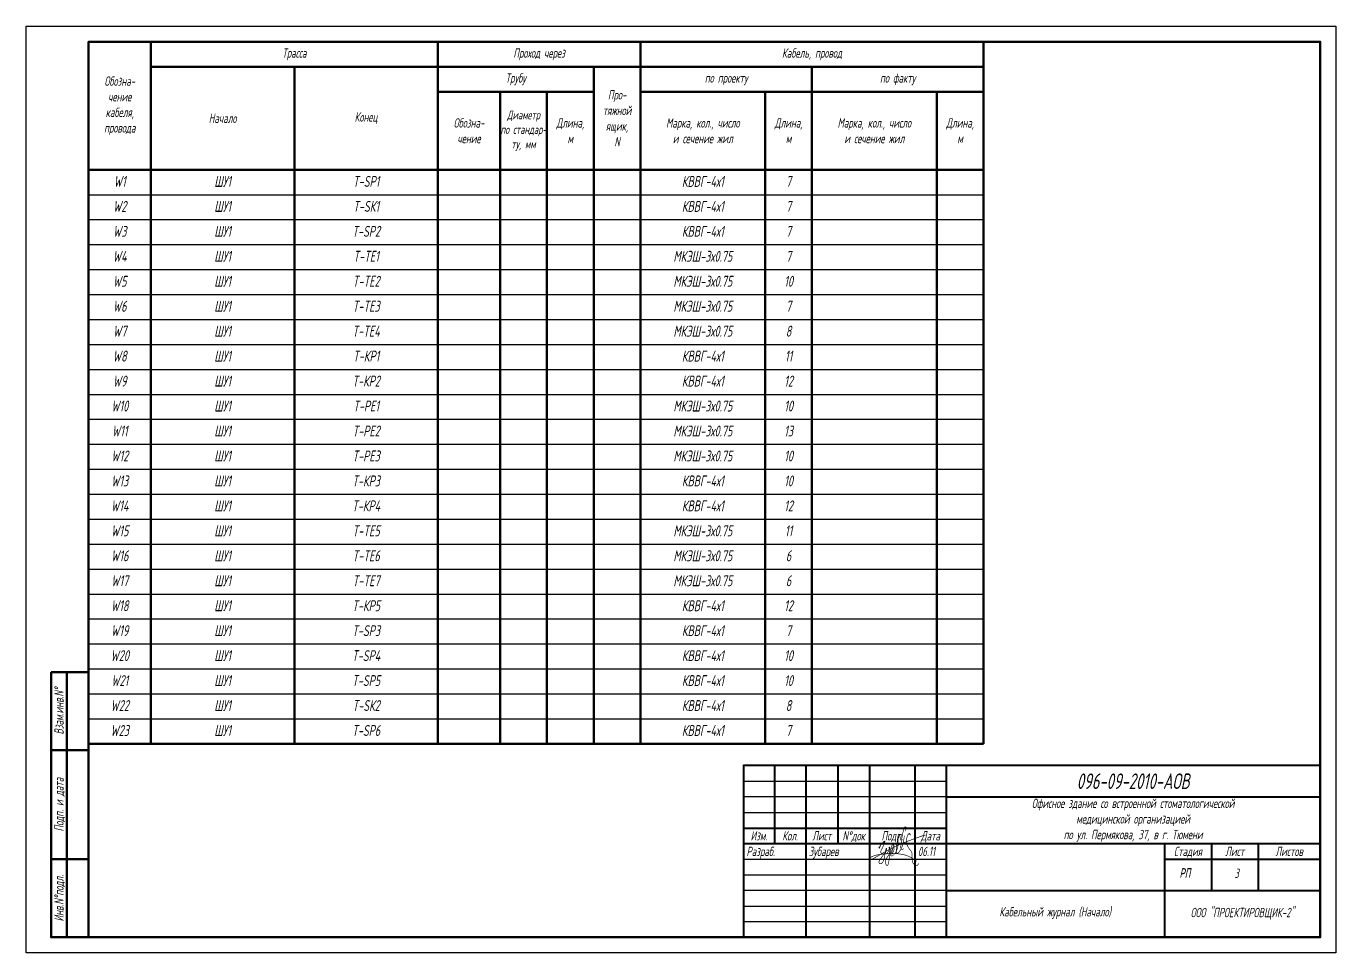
# Model space of a CAD drawing. Extents: x 37 to 1092, y -2983 to -601.
# Drawn here: x 37.2 to 457.2, y -1790.8 to -1493.8 of the extents above; entities that cross this region are included whole.
import ezdxf
from ezdxf.enums import TextEntityAlignment as Align

# ---------------------------------------------------------------- set-up
doc = ezdxf.new("R2010")
doc.units = 0
doc.layers.add('FORMAT', color=134, linetype='Continuous')
doc.layers.add('TEXT', color=4, linetype='Continuous')
doc.layers.add('TABLE', color=7, linetype='Continuous', lineweight=50)
doc.styles.add('R2_5', font='romant.shx', dxfattribs={"width": 0.65, "oblique": 12, "height": 2.5})
doc.styles.get("Standard").update_dxf_attribs({"font": 'romant.shx', "width": 0.65, "oblique": 12})

# ---------------------------------------------------------------- blocks, each defined once
blk = doc.blocks.new('SIGNATURE_ZAM')
for points in [[(21.63, 1.74, 0, 0.3, 0), (21.41, 2, 0.5, 0.4, 0), (20.66, 2.56, 0.4, 0.3, 0), (19.71, 3.18, 0.3, 0.3, 0), (18.93, 3.63, 0.3, 0.3, 0), (17.95, 4.15, 0.3, 0.3, 0), (17.02, 4.52, 0.3, 0.3, 0), (16.01, 4.84, 0.3, 0.3, 0), (14.87, 5.09, 0.3, 0.3, 0), (14.18, 5.17, 0.3, 0.3, 0), (12.97, 5.35, 0.3, 0.3, 0), (12.1, 5.39, 0.3, 0.3, 0), (10.75, 5.42, 0.3, 0.3, 0), (8.45, 5.39, 0.3, 0.3, 0), (7.01, 5.3, 0.3, 0.3, 0), (5.61, 5.15, 0.3, 0.3, 0), (3.99, 4.93, 0.3, 0.3, 0), (3.1, 4.74, 0.3, 0.3, 0), (2.31, 4.53, 0.3, 0.3, 0), (1.18, 4.12, 0.3, 0.3, 0), (0.23, 3.57, 0.3, 0.3, 0), (0, 3.18, 0.3, 0.3, 0), (0.13, 2.88, 0.3, 0.3, 0), (0.47, 2.76, 0.3, 0.3, 0), (1.07, 2.83, 0.3, 0.3, 0), (1.79, 3.23, 0.3, 0.3, 0), (3.21, 4.01, 0.3, 0.3, 0), (4.43, 4.73, 0.3, 0.3, 0), (5.48, 5.38, 0.3, 0.3, 0), (6.5, 5.92, 0.3, 0.3, 0), (7.86, 6.7, 0.3, 0.3, 0), (9.42, 7.51, 0.3, 0.3, 0), (10.27, 7.91, 0.3, 0.3, 0), (11.64, 8.6, 0.3, 0.3, 0), (13.37, 9.45, 0.3, 0.3, 0), (14.97, 10.11, 0.3, 0.3, 0), (16.22, 10.61, 0.3, 0.3, 0), (17.79, 11.23, 0.3, 0.3, 0), (19.55, 11.88, 0.3, 0.3, 0), (21.06, 12.47, 0.3, 0.3, 0), (22.87, 13.11, 0.3, 0.3, 0), (24.2, 13.56, 0.3, 0.3, 0), (25.02, 13.79, 0.3, 0.3, 0), (25.7, 13.91, 0.3, 0.3, 0)], [(4.66, 7.86, 0.5, 0.6, 0), (4.4, 8.12, 0.6, 0.6, 0), (4.64, 8.66, 0.4, 0.3, 0), (5.21, 9.54, 0.3, 0.3, 0), (5.95, 10.37, 0.3, 0.4, 0), (6.39, 10.75, 0.4, 0.4, 0), (6.67, 11.05, 0.4, 0.3, 0), (6.79, 11.12, 0.4, 0.4, 0), (6.92, 11.12, 0.4, 0.4, 0), (6.95, 10.98, 0.4, 0.4, 0), (6.85, 10.68, 0.4, 0.4, 0), (6.7, 10.21, 0.4, 0.3, 0), (6.54, 9.79, 0.3, 0.3, 0), (6.32, 9.15, 0.3, 0.3, 0), (6, 8.4, 0.3, 0.3, 0), (5.75, 7.82, 0.3, 0.3, 0), (5.45, 7.26, 0.3, 0.3, 0), (5.23, 6.81, 0.3, 0.3, 0), (5.09, 6.42, 0.3, 0.3, 0), (5.07, 6.17, 0.3, 0.3, 0), (5.07, 5.92, 0.3, 0.3, 0), (5.21, 5.76, 0.3, 0.3, 0), (5.44, 5.65, 0.3, 0.3, 0), (5.89, 5.46, 0.3, 0.3, 0), (6.36, 5.25, 0.3, 0.3, 0), (6.62, 5.05, 0.3, 0.3, 0), (6.79, 4.69, 0.3, 0.3, 0), (6.81, 4.14, 0.3, 0.3, 0), (6.77, 3.65, 0.3, 0.3, 0), (6.62, 3.01, 0.3, 0.3, 0), (6.35, 2.28, 0.3, 0.3, 0), (6.07, 1.62, 0.3, 0.3, 0), (5.79, 1.2, 0.3, 0.3, 0), (5.33, 0.83, 0.3, 0.3, 0), (5.16, 0.77, 0.3, 0.3, 0), (5.02, 0.75, 0.3, 0.3, 0), (4.82, 0.75, 0.3, 0.3, 0), (4.64, 0.82, 0.3, 0.3, 0), (4.41, 1, 0.3, 0.3, 0), (4.28, 1.23, 0.3, 0.3, 0), (4.23, 1.42, 0.3, 0.3, 0), (4.27, 1.77, 0.3, 0.3, 0), (4.5, 2.24, 0.3, 0.3, 0), (4.76, 2.68, 0.3, 0.3, 0), (5.21, 3.34, 0.3, 0.3, 0), (5.68, 3.99, 0.3, 0.3, 0), (6, 4.41, 0.3, 0.3, 0), (6.32, 4.89, 0.3, 0.3, 0), (6.77, 5.47, 0.3, 0.3, 0), (7.1, 5.87, 0.3, 0.3, 0), (7.35, 6.22, 0.3, 0.3, 0), (7.58, 6.73, 0.3, 0.3, 0), (7.77, 7.25, 0.3, 0.3, 0), (7.83, 7.53, 0.3, 0.3, 0), (7.83, 7.66, 0.3, 0.3, 0), (7.74, 7.78, 0.3, 0.3, 0), (7.64, 7.8, 0.3, 0.3, 0), (7.51, 7.78, 0.3, 0.3, 0), (7.44, 7.68, 0.3, 0.3, 0), (7.44, 7.51, 0.3, 0.3, 0), (7.4, 7.18, 0.3, 0.3, 0), (7.38, 6.87, 0.3, 0.3, 0), (7.36, 6.53, 0.3, 0.3, 0), (7.33, 5.75, 0.3, 0.3, 0), (7.37, 5.41, 0.3, 0.3, 0), (7.44, 5.25, 0.3, 0.3, 0), (7.59, 5.21, 0.3, 0.3, 0), (7.74, 5.27, 0.3, 0.3, 0), (7.87, 5.4, 0.3, 0.3, 0), (8.16, 5.74, 0.3, 0.3, 0), (8.48, 6.21, 0.3, 0.3, 0), (8.73, 6.65, 0.3, 0.3, 0), (8.95, 7.14, 0.3, 0.3, 0), (9.11, 7.57, 0.3, 0.3, 0), (9.2, 7.91, 0.3, 0.3, 0), (9.23, 8.18, 0.3, 0.3, 0), (9.21, 8.38, 0.3, 0.3, 0), (9.08, 8.42, 0.3, 0.3, 0), (8.98, 8.42, 0.3, 0.3, 0), (8.91, 8.36, 0.3, 0.3, 0), (8.91, 8.24, 0.3, 0.3, 0), (8.92, 8.06, 0.3, 0.3, 0), (8.94, 7.78, 0.3, 0.3, 0), (8.98, 6.56, 0.3, 0.3, 0), (8.99, 5.78, 0.3, 0.3, 0), (9, 4.69, 0.3, 0.3, 0), (9.01, 4.06, 0.3, 0.3, 0), (8.97, 3.25, 0.3, 0.3, 0), (8.86, 2.29, 0.3, 0.3, 0), (8.77, 1.79, 0.3, 0.3, 0), (8.69, 1.36, 0.3, 0.3, 0), (8.55, 0.71, 0.3, 0.3, 0), (8.37, 0.26, 0.3, 0.3, 0), (8.28, 0.1, 0.3, 0.3, 0), (8.09, -0.01, 0.3, 0.3, 0), (7.87, 0.01, 0.3, 0.3, 0), (7.66, 0.18, 0.3, 0.3, 0), (7.38, 0.62, 0.3, 0.3, 0), (7.24, 1.14, 0.3, 0.3, 0), (7.22, 1.86, 0.3, 0.3, 0), (7.38, 2.55, 0.3, 0.3, 0), (7.89, 3.52, 0.3, 0.3, 0), (8.44, 4.36, 0.3, 0.3, 0), (8.81, 5, 0.3, 0.3, 0), (9.43, 5.87, 0.3, 0.3, 0), (9.96, 6.64, 0.3, 0.3, 0), (10.39, 7.29, 0.3, 0.3, 0), (10.49, 7.55, 0.3, 0.3, 0), (10.58, 7.8, 0.3, 0.3, 0), (10.65, 8.1, 0.3, 0.3, 0), (10.59, 7.34, 0.3, 0.3, 0), (10.48, 6.87, 0.3, 0.3, 0), (10.27, 6.38, 0.3, 0.3, 0), (10.16, 6.07, 0.3, 0.3, 0), (10.03, 5.77, 0.3, 0.3, 0), (9.9, 5.5, 0.3, 0.3, 0), (9.9, 5.29, 0.3, 0.3, 0), (10.07, 5.16, 0.3, 0.3, 0), (10.29, 5.29, 0.3, 0.3, 0), (10.42, 5.54, 0.3, 0.3, 0), (10.67, 5.99, 0.3, 0.3, 0), (10.81, 6.25, 0.3, 0.3, 0), (11.03, 6.73, 0.3, 0.3, 0), (11.19, 7.24, 0.3, 0.3, 0), (11.22, 7.91, 0.3, 0.3, 0), (11.16, 8.81, 0.3, 0.3, 0), (11.11, 9.12, 0.3, 0.3, 0), (10.88, 9.49, 0.3, 0.3, 0), (10.63, 9.63, 0.3, 0.3, 0), (10.49, 9.63, 0.3, 0.3, 0), (10.33, 9.35, 0.3, 0.3, 0), (10.07, 8.79, 0.3, 0.3, 0), (9.79, 8.02, 0.3, 0.3, 0), (9.7, 7.49, 0.3, 0.3, 0), (9.63, 6.96, 0.3, 0.3, 0), (9.58, 6.45, 0.3, 0.3, 0), (9.51, 5.73, 0.3, 0.3, 0), (9.49, 5.07, 0.3, 0.3, 0), (9.58, 4.7, 0.3, 0.3, 0), (9.84, 4.42, 0.3, 0.3, 0), (10.2, 4.33, 0.3, 0.3, 0), (10.63, 4.5, 0.3, 0.3, 0), (11.03, 4.88, 0.3, 0.3, 0), (11.4, 5.26, 0.3, 0.3, 0), (11.92, 5.96, 0.3, 0.3, 0), (12.24, 6.59, 0.3, 0.3, 0), (12.58, 7.38, 0.3, 0.3, 0), (12.87, 8.46, 0.3, 0.3, 0), (13.01, 9.54, 0.3, 0.3, 0), (13.09, 9.73, 0.3, 0.3, 0), (13.02, 10.8, 0.3, 0.3, 0), (13.02, 11.81, 0.3, 0.3, 0), (13.12, 12.93, 0.3, 0.3, 0), (13.15, 13.75, 0.3, 0.3, 0), (13.32, 14.31, 0.3, 0.3, 0), (13.71, 14.32, 0.3, 0.3, 0), (13.68, 13.74, 0.3, 0.3, 0), (13.37, 12.86, 0.3, 0.3, 0), (12.92, 12.19, 0.3, 0.3, 0), (12.67, 10.92, 0.3, 0.3, 0), (12.47, 9.68, 0.3, 0.3, 0), (12.38, 8.9, 0.3, 0.3, 0), (12.28, 7.9, 0.3, 0.3, 0), (12.21, 7.05, 0.3, 0.3, 0), (12.19, 6.23, 0.3, 0.3, 0), (12.29, 5.82, 0.3, 0.3, 0), (12.49, 5.58, 0.3, 0.3, 0), (12.7, 5.54, 0.3, 0.3, 0), (12.99, 5.65, 0.3, 0.3, 0), (13.35, 6.04, 0.3, 0.3, 0), (13.71, 6.52, 0.3, 0.3, 0), (14.11, 7.07, 0.3, 0.3, 0), (14.64, 8.08, 0.3, 0.3, 0), (15.02, 8.94, 0.3, 0.3, 0), (15.29, 9.8, 0.3, 0.3, 0), (15.52, 11.13, 0.3, 0.3, 0), (15.68, 12.11, 0.3, 0.2, 0), (15.9, 13.28, 0.2, 0, 0), (16.06, 14.19, 0, 0, 0)], [(16.36, 15.4, 0, 0.3, 0), (16.57, 16.45, 0.3, 0.4, 0), (16.7, 17.18, 0.4, 0.5, 0), (16.6, 17.53, 0.5, 0.5, 0), (16.22, 17.58, 0.5, 0.5, 0), (15.99, 17.32, 0.5, 0.3, 0), (15.72, 16.75, 0.3, 0.3, 0), (15.47, 15.94, 0.3, 0.3, 0), (15.19, 14.91, 0.3, 0.3, 0), (14.95, 13.64, 0.3, 0.3, 0), (14.75, 12.57, 0.3, 0.3, 0), (14.58, 11.4, 0.3, 0.3, 0), (14.43, 10.25, 0.3, 0.3, 0), (14.29, 9.09, 0.3, 0.3, 0), (14.25, 8.25, 0.3, 0.3, 0), (14.38, 7.54, 0.3, 0.3, 0), (14.78, 7.19, 0.3, 0.3, 0), (15.16, 7.33, 0.3, 0.2, 0), (15.53, 7.71, 0.2, 0, 0), (15.87, 8.04, 0, 0, 0)], [(18.55, 13.68, 0, 0.5, 0), (18.51, 14.26, 0.5, 0.5, 0), (18.29, 14.58, 0.5, 0.4, 0), (17.89, 14.46, 0.4, 0.3, 0), (17.47, 13.95, 0.3, 0.3, 0), (17.17, 13.15, 0.3, 0.3, 0), (16.92, 12.14, 0.3, 0.3, 0), (16.84, 11.18, 0.3, 0.3, 0), (16.89, 10.26, 0.3, 0.3, 0), (17.07, 9.5, 0.3, 0.3, 0), (17.48, 8.72, 0.3, 0.3, 0), (17.96, 7.88, 0.3, 0.3, 0), (18.46, 7.22, 0.3, 0.3, 0), (18.9, 6.66, 0.3, 0.3, 0), (19.26, 6.05, 0.3, 0.3, 0), (19.41, 5.46, 0.3, 0.3, 0), (19.43, 4.61, 0.3, 0.3, 0), (19.35, 3.71, 0.3, 0.3, 0), (19.4, 2.92, 0.3, 0.3, 0), (19.62, 2.02, 0.3, 0.3, 0), (19.71, 1.49, 0.3, 0.3, 0), (19.83, 1.18, 0.3, 0.3, 0), (20.11, 0.82, 0.3, 0.3, 0), (20.55, 0.24, 0.3, 0.3, 0), (21.1, -0.09, 0.3, 0.3, 0), (21.56, -0.09, 0.3, 0.3, 0), (21.9, 0.11, 0.3, 0.3, 0), (22.11, 0.33, 0.3, 0.3, 0), (22.31, 0.6, 0.3, 0.3, 0), (22.37, 0.82, 0.3, 0.3, 0), (22.32, 0.95, 0, 0, 0)]]:
    blk.add_lwpolyline(points, format="xyseb")

msp = doc.modelspace()

# ---------------------------------------------------------------- linework, layer by layer
for p, q in [((57.2, -1547.82), (344.2, -1547.82)), ((57.2, -1555.82), (344.2, -1555.82)), ((57.2, -1563.82), (344.2, -1563.82)), ((57.2, -1571.82), (344.2, -1571.82)), ((57.2, -1579.82), (344.2, -1579.82)), ((57.2, -1587.82), (344.2, -1587.82)), ((57.2, -1595.82), (344.2, -1595.82)), ((57.2, -1603.82), (344.2, -1603.82)), ((57.2, -1611.82), (344.2, -1611.82)), ((57.2, -1619.82), (344.2, -1619.82)), ((57.2, -1627.82), (344.2, -1627.82)), ((57.2, -1635.82), (344.2, -1635.82)), ((57.2, -1643.82), (344.2, -1643.82)), ((57.2, -1651.82), (344.2, -1651.82)), ((57.2, -1659.82), (344.2, -1659.82)), ((57.2, -1667.82), (344.2, -1667.82)), ((57.2, -1675.82), (344.2, -1675.82)), ((57.2, -1683.82), (344.2, -1683.82)), ((57.2, -1691.82), (344.2, -1691.82)), ((57.2, -1699.82), (344.2, -1699.82)), ((57.2, -1707.82), (344.2, -1707.82)), ((57.2, -1715.82), (344.2, -1715.82))]:
    msp.add_line(p, q)
at = {"layer": 'FORMAT', "lineweight": 50}
for p, q in [((50.2, -1700.82), (50.2, -1785.82)), ((57.2, -1725.82), (45.2, -1725.82)), ((57.2, -1760.82), (45.2, -1760.82))]:
    msp.add_line(p, q, dxfattribs=at)
at = {"layer": 'FORMAT', "lineweight": 40}
for p, q in [((277.2, -1730.82), (277.2, -1755.82)), ((287.2, -1730.82), (287.2, -1785.82)), ((297.51, -1730.82), (297.51, -1755.82)), ((307.7, -1730.82), (307.7, -1785.82)), ((322.2, -1730.82), (322.2, -1785.82)), ((332.2, -1730.82), (332.2, -1785.82)), ((332.2, -1740.82), (452.2, -1740.82)), ((267.2, -1750.82), (332.2, -1750.82)), ((267.2, -1755.82), (452.2, -1755.82)), ((402.28, -1755.82), (402.28, -1785.82)), ((417.28, -1755.82), (417.28, -1770.82)), ((432.28, -1755.82), (432.28, -1770.82)), ((402.28, -1760.82), (452.2, -1760.82)), ((332.2, -1770.82), (452.2, -1770.82))]:
    msp.add_line(p, q, dxfattribs=at)
at = {"layer": 'FORMAT', "lineweight": -3}
for p, q in [((267.2, -1735.82), (332.2, -1735.82)), ((332.2, -1740.82), (267.2, -1740.82)), ((267.2, -1745.82), (332.2, -1745.82)), ((267.2, -1760.82), (332.2, -1760.82)), ((267.2, -1765.82), (332.2, -1765.82)), ((332.2, -1770.82), (267.2, -1770.82)), ((267.2, -1775.82), (332.2, -1775.82)), ((267.2, -1780.82), (332.2, -1780.82))]:
    msp.add_line(p, q, dxfattribs=at)
at = {"layer": 'FORMAT'}
msp.add_lwpolyline([(37.2, -1493.82), (457.2, -1493.82), (457.2, -1790.82), (37.2, -1790.82)], close=True, dxfattribs=at)
at = {"layer": 'FORMAT', "lineweight": 50}
for points in [[(57.2, -1785.82), (57.2, -1498.82), (452.2, -1498.82), (452.2, -1785.82)], [(45.2, -1700.82), (57.2, -1700.82), (57.2, -1785.82), (45.2, -1785.82)]]:
    msp.add_lwpolyline(points, close=True, dxfattribs=at)
at = {"layer": 'FORMAT', "lineweight": 40}
msp.add_lwpolyline([(267.2, -1785.82), (452.2, -1785.82), (452.2, -1730.82), (267.2, -1730.82)], close=True, dxfattribs=at)
at = {"layer": 'TABLE'}
for p, q in [((57.2, -1498.82), (344.2, -1498.82)), ((57.2, -1539.82), (57.2, -1498.82)), ((77.2, -1539.82), (77.2, -1498.82)), ((169.2, -1539.82), (169.2, -1498.82)), ((234.2, -1539.82), (234.2, -1498.82)), ((344.2, -1539.82), (344.2, -1498.82)), ((77.2, -1506.82), (344.2, -1506.82)), ((123.2, -1539.82), (123.2, -1506.82)), ((219.2, -1539.82), (219.2, -1506.82)), ((289.2, -1539.82), (289.2, -1506.82)), ((169.2, -1514.82), (219.2, -1514.82)), ((189.2, -1539.82), (189.2, -1514.82)), ((204.2, -1539.82), (204.2, -1514.82)), ((234.2, -1514.82), (344.2, -1514.82)), ((274.2, -1539.82), (274.2, -1514.82)), ((329.2, -1539.82), (329.2, -1514.82)), ((57.2, -1539.82), (57.2, -1723.82)), ((57.2, -1539.82), (344.2, -1539.82)), ((77.2, -1539.82), (77.2, -1723.82)), ((123.2, -1539.82), (123.2, -1723.82)), ((169.2, -1539.82), (169.2, -1723.82)), ((189.2, -1539.82), (189.2, -1723.82)), ((204.2, -1539.82), (204.2, -1723.82)), ((219.2, -1539.82), (219.2, -1723.82)), ((234.2, -1539.82), (234.2, -1723.82)), ((274.2, -1539.82), (274.2, -1723.82)), ((289.2, -1539.82), (289.2, -1723.82)), ((329.2, -1539.82), (329.2, -1723.82)), ((344.2, -1539.82), (344.2, -1723.82)), ((57.2, -1723.82), (344.2, -1723.82))]:
    msp.add_line(p, q, dxfattribs=at)

# ---------------------------------------------------------------- block references
at = {"layer": 'FORMAT', "xscale": 0.7, "yscale": 0.7, "zscale": 0.7}
msp.add_blockref('SIGNATURE_ZAM', (307.7, -1762.82), dxfattribs=at)

# ---------------------------------------------------------------- texts
at = {"char_height": 3.5, "attachment_point": 2, "line_spacing_factor": 1.371429}
for s, insert, width in [('W1', (67.2, -1541.82), 18), ('ШУ1', (100.2, -1541.82), 44), ('T-SP1', (146.2, -1541.82), 45), ('КВВГ-4х1', (254.2, -1541.82), 38), ('7', (281.7, -1541.82), 13), ('ШУ1', (100.2, -1549.82), 44), ('W2', (67.2, -1549.82), 18), ('T-SК1', (146.2, -1549.82), 45), ('КВВГ-4х1', (254.2, -1549.82), 38), ('7', (281.7, -1549.82), 13), ('W3', (67.2, -1557.82), 18), ('ШУ1', (100.2, -1557.82), 44), ('T-SP2', (146.2, -1557.82), 45), ('КВВГ-4х1', (254.2, -1557.82), 38), ('7', (281.7, -1557.82), 13), ('W4', (67.2, -1565.82), 18), ('ШУ1', (100.2, -1565.82), 44), ('T-TE1', (146.2, -1565.82), 45), ('МКЭШ-3х0.75', (254.2, -1565.82), 38), ('7', (281.7, -1565.82), 13), ('W5', (67.2, -1573.82), 18), ('ШУ1', (100.2, -1573.82), 44), ('T-TE2', (146.2, -1573.82), 45), ('МКЭШ-3х0.75', (254.2, -1573.82), 38), ('10', (281.7, -1573.82), 13), ('W6', (67.2, -1581.82), 18), ('ШУ1', (100.2, -1581.82), 44), ('T-TE3', (146.2, -1581.82), 45), ('МКЭШ-3х0.75', (254.2, -1581.82), 38), ('7', (281.7, -1581.82), 13), ('W7', (67.2, -1589.82), 18), ('ШУ1', (100.2, -1589.82), 44), ('T-TE4', (146.2, -1589.82), 45), ('МКЭШ-3х0.75', (254.2, -1589.82), 38), ('8', (281.7, -1589.82), 13), ('W8', (67.2, -1597.82), 18), ('ШУ1', (100.2, -1597.82), 44), ('T-КР1', (146.2, -1597.82), 45), ('КВВГ-4х1', (254.2, -1597.82), 38), ('11', (281.7, -1597.82), 13), ('W9', (67.2, -1605.82), 18), ('ШУ1', (100.2, -1605.82), 44), ('T-КР2', (146.2, -1605.82), 45), ('КВВГ-4х1', (254.2, -1605.82), 38), ('12', (281.7, -1605.82), 13), ('W10', (67.2, -1613.82), 18), ('ШУ1', (100.2, -1613.82), 44), ('T-PE1', (146.2, -1613.82), 45), ('МКЭШ-3х0.75', (254.2, -1613.82), 38), ('10', (281.7, -1613.82), 13), ('W11', (67.2, -1621.82), 18), ('ШУ1', (100.2, -1621.82), 44), ('T-PE2', (146.2, -1621.82), 45), ('МКЭШ-3х0.75', (254.2, -1621.82), 38), ('13', (281.7, -1621.82), 13), ('W12', (67.2, -1629.82), 18), ('ШУ1', (100.2, -1629.82), 44), ('T-PE3', (146.2, -1629.82), 45), ('МКЭШ-3х0.75', (254.2, -1629.82), 38), ('10', (281.7, -1629.82), 13), ('W13', (67.2, -1637.82), 18), ('ШУ1', (100.2, -1637.82), 44), ('T-КР3', (146.2, -1637.82), 45), ('КВВГ-4х1', (254.2, -1637.82), 38), ('10', (281.7, -1637.82), 13), ('W14', (67.2, -1645.82), 18), ('ШУ1', (100.2, -1645.82), 44), ('T-КР4', (146.2, -1645.82), 45), ('КВВГ-4х1', (254.2, -1645.82), 38), ('12', (281.7, -1645.82), 13), ('W15', (67.2, -1653.82), 18), ('ШУ1', (100.2, -1653.82), 44), ('T-TE5', (146.2, -1653.82), 45), ('МКЭШ-3х0.75', (254.2, -1653.82), 38), ('11', (281.7, -1653.82), 13), ('W16', (67.2, -1661.82), 18), ('ШУ1', (100.2, -1661.82), 44), ('T-TE6', (146.2, -1661.82), 45), ('МКЭШ-3х0.75', (254.2, -1661.82), 38), ('6', (281.7, -1661.82), 13), ('W17', (67.2, -1669.82), 18), ('ШУ1', (100.2, -1669.82), 44), ('T-TE7', (146.2, -1669.82), 45), ('МКЭШ-3х0.75', (254.2, -1669.82), 38), ('6', (281.7, -1669.82), 13), ('W18', (67.2, -1677.82), 18), ('ШУ1', (100.2, -1677.82), 44), ('T-КР5', (146.2, -1677.82), 45), ('КВВГ-4х1', (254.2, -1677.82), 38), ('12', (281.7, -1677.82), 13), ('W19', (67.2, -1685.82), 18), ('ШУ1', (100.2, -1685.82), 44), ('T-SP3', (146.2, -1685.82), 45), ('КВВГ-4х1', (254.2, -1685.82), 38), ('7', (281.7, -1685.82), 13), ('W20', (67.2, -1693.82), 18), ('ШУ1', (100.2, -1693.82), 44), ('T-SP4', (146.2, -1693.82), 45), ('КВВГ-4х1', (254.2, -1693.82), 38), ('10', (281.7, -1693.82), 13), ('W21', (67.2, -1701.82), 18), ('ШУ1', (100.2, -1701.82), 44), ('T-SP5', (146.2, -1701.82), 45), ('КВВГ-4х1', (254.2, -1701.82), 38), ('10', (281.7, -1701.82), 13), ('W22', (67.2, -1709.82), 18), ('ШУ1', (100.2, -1709.82), 44), ('T-SК2', (146.2, -1709.82), 45), ('КВВГ-4х1', (254.2, -1709.82), 38), ('8', (281.7, -1709.82), 13), ('ШУ1', (100.2, -1717.82), 44), ('W23', (67.2, -1717.82), 18), ('T-SP6', (146.2, -1717.82), 45), ('КВВГ-4х1', (254.2, -1717.82), 38), ('7', (281.7, -1717.82), 13)]:
    msp.add_mtext(s, dxfattribs=dict(at, insert=insert, width=width))
at = {"layer": 'FORMAT', "style": 'R2_5', "oblique": 12, "width": 0.65}
for s, p in [('Изм.', (272.2, -1754.82)), ('Кол.', (282.2, -1754.82)), ('Лист', (292.35, -1754.82)), ('N%%dдок', (302.6, -1754.82)), ('Подп.', (314.95, -1754.82)), ('Дата', (327.2, -1754.82))]:
    msp.add_text(s, height=3, dxfattribs=at).set_placement(p, align=Align.CENTER)
msp.add_text('Разраб.', height=3, dxfattribs=at).set_placement((268.2, -1759.82))
for s, p in [('Стадия', (409.78, -1758.32)), ('Лист', (424.78, -1758.32)), ('Листов', (442.24, -1758.32))]:
    msp.add_text(s, height=3, dxfattribs=at).set_placement(p, align=Align.MIDDLE_CENTER)
at = {"layer": 'FORMAT', "attachment_point": 5, "style": 'R2_5'}
for s, insert, char_height, width in [('Трасса', (123.2, -1502.82), 3, 46), ('Проход через', (201.7, -1502.82), 3, 46), ('Кабель, провод', (289.2, -1502.82), 3, 46), ('Обозна-\\Pчение\\Pкабеля,\\Pпровода', (67.2, -1519.32), 3, 20), ('Трубу', (194.2, -1510.82), 3, 46), ('по проекту', (261.7, -1510.82), 3, 46), ('по факту', (316.7, -1510.82), 3, 46), ('Про-\\Pтяжной\\Pящик,\\PN', (226.7, -1523.32), 3, 15), ('Начало', (100.2, -1523.32), 3, 46), ('Конец', (146.2, -1523.32), 3, 46), ('Обозна-\\Pчение', (179.2, -1527.32), 3, 15), ('Диаметр\\Pпо стандар- \\Pту, мм', (196.7, -1527.32), 2.8, 15), ('Длина,\\Pм', (211.7, -1527.32), 3, 15), ('Марка, кол., число\\Pи сечение жил', (254.2, -1527.32), 3, 46), ('Длина,\\Pм', (281.7, -1527.32), 3, 46), ('Марка, кол., число\\Pи сечение жил', (309.2, -1527.32), 3, 46), ('Длина,\\Pм', (336.7, -1527.32), 3, 46)]:
    msp.add_mtext(s, dxfattribs=dict(at, insert=insert, char_height=char_height, width=width))
at = {"layer": 'FORMAT', "insert": (427.24, -1778.32), "char_height": 3, "width": 48.2605, "attachment_point": 5, "line_spacing_factor": 0.8, "style": 'R2_5'}
msp.add_mtext('ООО "ПРОЕКТИРОВЩИК-2"', dxfattribs=at)
at = {"layer": 'TEXT', "style": 'R2_5', "oblique": 12, "width": 0.65}
for s, p in [('Взам.инв.N%%d', (47.7, -1713.32)), ('Подп. и дата', (47.7, -1743.32)), ('Инв.N%%dподл.', (47.7, -1773.32))]:
    msp.add_text(s, height=3, rotation=90, dxfattribs=at).set_placement(p, align=Align.MIDDLE_CENTER)
for s, p in [('Зубарев', (288.2, -1759.82)), ('06.11', (323.2, -1759.82))]:
    msp.add_text(s, height=3, dxfattribs=at).set_placement(p)
for s, p in [('РП', (408.83, -1765.19)), ('РП', (408.83, -1765.32)), ('3', (425.42, -1765.32))]:
    msp.add_text(s, height=3, dxfattribs=at).set_placement(p, align=Align.MIDDLE_CENTER)
at = {"layer": 'TEXT', "width": 119.8, "attachment_point": 5, "style": 'R2_5'}
for s, insert, char_height in [('096-09-2010-АОВ', (392.2, -1735.82), 5), ('Офисное здание со встроенной стоматологической\\Pмедицинской организацией \\Pпо ул. Пермякова, 37, в г. Тюмени', (392.2, -1748.32), 3)]:
    msp.add_mtext(s, dxfattribs=dict(at, insert=insert, char_height=char_height))
at = {"layer": 'TEXT', "insert": (367.2, -1778.07), "char_height": 3, "width": 70, "attachment_point": 5, "line_spacing_factor": 0.8, "style": 'R2_5'}
msp.add_mtext('Кабельный журнал (Начало)', dxfattribs=at)

doc.saveas('drawing.dxf')
